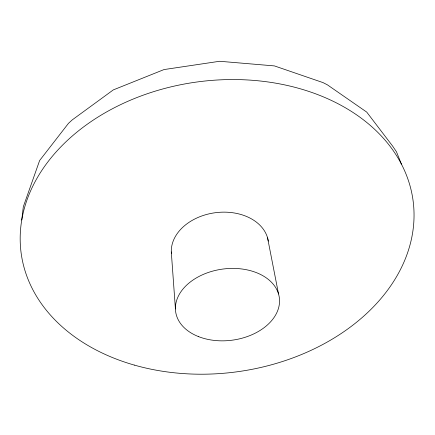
<?xml version="1.0" encoding="UTF-8"?>
<svg xmlns="http://www.w3.org/2000/svg" width="435" height="435" viewBox="0 0 435 435"><rect width="100%" height="100%" fill="white"/><g stroke="black" fill="none" stroke-linecap="round" stroke-linejoin="round"><path stroke-width="0.65" d="M21.75 220.028L23.316 206.755L39.618 160.542L68.485 123.328L72.264 119.875L113.285 89.909L164.017 69.567L219.621 61.275L274.436 65.913L323.058 82.617L327.441 84.868L366.732 112.105L392.642 146.117L396.443 151.739L401.418 164.115M267.568 237.847L278.53 293.957M171.298 251.952L175.425 308.981M171.374 253.284A48.861 35.73 -7.6 0 1 215.738 212.661A48.861 35.73 -7.6 0 1 268.297 241.115M134.333 365.09A197.718 146.28 -7.6 0 0 413.25 201.976A197.718 146.28 -7.6 0 0 103.742 113.573A197.718 146.28 -7.6 0 0 134.333 365.09M198.632 336.652A52.309 35.866 -7.6 0 0 279.444 303.277A52.309 35.866 -7.6 0 0 204.368 273.958A52.309 35.866 -7.6 0 0 198.632 336.652"/></g></svg>
